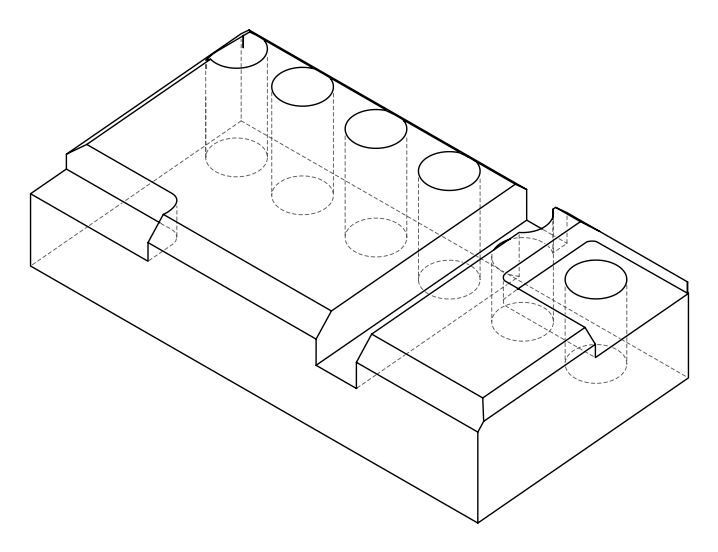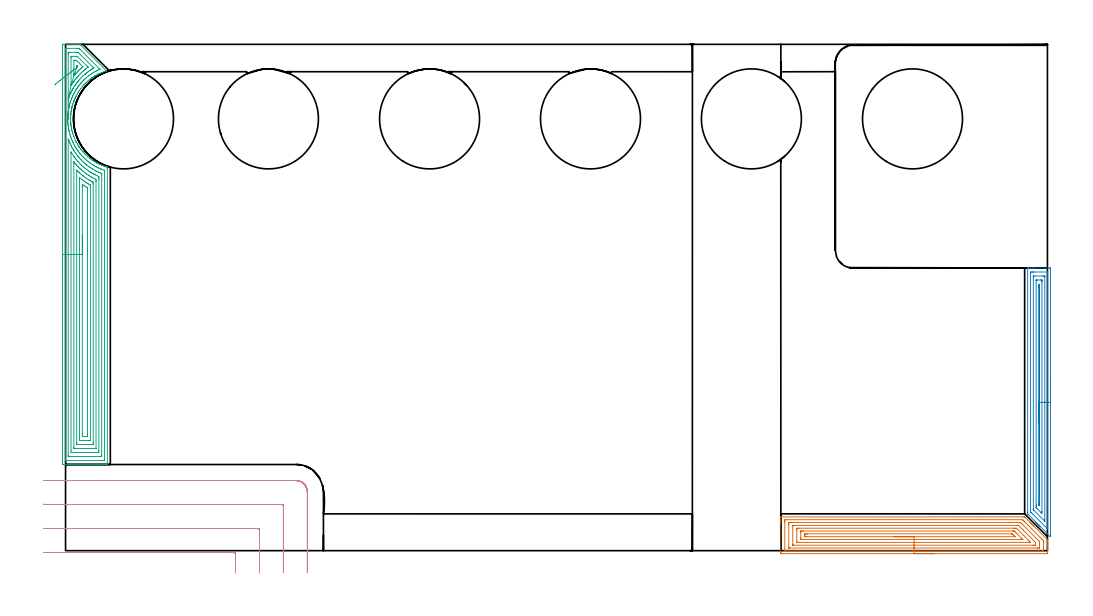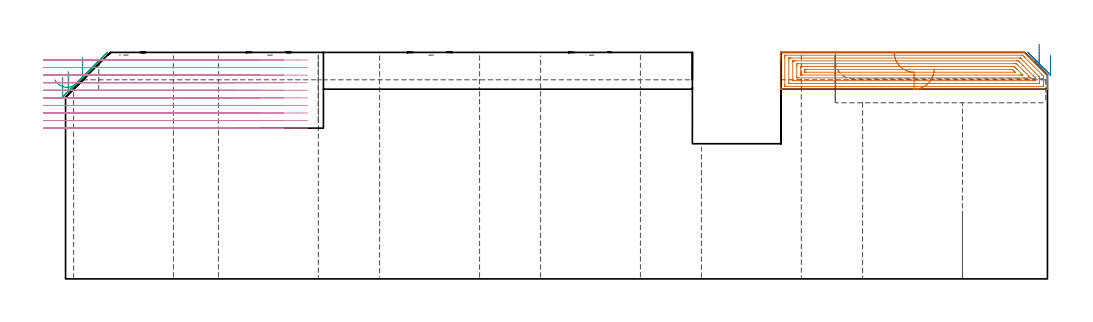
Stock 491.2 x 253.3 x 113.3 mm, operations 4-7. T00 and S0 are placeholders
(PLAN: 15 operations, 3 tool changes, 94.5 min)
(1 AREA_MILL | FG_CHAMFER_SURFACE | UGT0205_001 | 12.26 min | 29806 mm3)
(2 AREA_MILL_1 | FG_CHAMFER_SURFACE_1 | UGT0205_001 | 10.62 min | 33862 mm3)
(3 AREA_MILL_2 | FG_CHAMFER_SURFACE_2 | UGT0205_001 | 2.42 min | 12071 mm3)
(4 AREA_MILL_3 | FG_CHAMFER_SURFACE_3 | UGT0205_001 | 7.56 min | 24013 mm3)
(5 AREA_MILL_4 | FG_CHAMFER_SURFACE_4 | UGT0205_001 | 5.31 min | 8658 mm3)
(6 AREA_MILL_5 | FG_CHAMFER_SURFACE_5 | UGT0205_001 | 12.17 min | 52395 mm3)
(7 MILL_CORNER_NOTCH_RECTANGULAR | CORNER_NOTCH_RECTANGULAR | NXT0201_012 | Follow Part, ap 4, ae 75% | 12.48 min | 205855 mm3)
(8 MILL_SLOT | SLOT_PARTIAL_RECTANGULAR | NXT0201_012 | Follow Part, ap 4, ae 75% | 21.01 min | 288629 mm3)
(9 MILL_RECTANGULAR_SLOT | SLOT_RECTANGULAR | UGT0201_019 | Follow Part, ap 10, ae 75% | 7.9 min | 519070 mm3)
(10 INDEXABLE_INSERT_DRILL_THROUGH_HOLE_FROM_SOLID | STEP1HOLE | NXT0302_038 | 0.47 min | 222355 mm3)
(11 INDEXABLE_INSERT_DRILL_THROUGH_HOLE_FROM_SOLID_1 | STEP1HOLE_1 | NXT0302_038 | 0.47 min | 222395 mm3)
(12 INDEXABLE_INSERT_DRILL_THROUGH_HOLE_FROM_SOLID_2 | STEP1HOLE_2 | NXT0302_038 | 0.47 min | 134652 mm3)
(13 INDEXABLE_INSERT_DRILL_THROUGH_HOLE_FROM_SOLID_3 | STEP1HOLE_3 | NXT0302_038 | 0.38 min | 172895 mm3)
(14 INDEXABLE_INSERT_DRILL_THROUGH_HOLE_FROM_SOLID_4 | STEP1HOLE_4 | NXT0302_038 | 0.47 min | 218298 mm3)
(15 INDEXABLE_INSERT_DRILL_THROUGH_HOLE_FROM_SOLID_5 | STEP1HOLE_5 | NXT0302_038 | 0.47 min | 222374 mm3)
(TOOL UGT0205_001 | Chamfer Mill 20 x 3 x 45 deg. | D20 FL50 Z2)
(TOOL NXT0201_012 | ENDMILL 16mm [2P460-1600-NA 1630] | D16 FL38 Z6)
(TOOL UGT0201_019 | End mill 40 mm | D40 FL63 Z6)
(TOOL NXT0302_038 | Index. Insert Drill 50mm [880-D5000L50-04] | D50 PA176 FL200 Z2)
(OP 4 AREA_MILL_3)
G17 G21 G94 G90
T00 M6
G54
G17 G0 G90 X434.5 Y-1.5 S1061 M3
G43 Z123.3 H0
Z104.9
G94 G1 X434.462 Z104.028 F250.
X434.348 Z103.164
X434.159 Z102.312
X433.897 Z101.48
X433.563 Z100.674
X433.16 Z99.9
X432.692 Z99.164
X432.16 Z98.472
X431.571 Z97.829
X430.928 Z97.24
X430.236 Z96.709
X429.5 Z96.24
X428.726 Z95.837
X427.92 Z95.503
X427.088 Z95.241
X426.237 Z95.052
X425.372 Z94.938
X424.5 Z94.9
X358.414
X357.998 Y-1.496 Z94.902
X357.81 Y-1.492 Z94.905
X357.805 Y-1.087 Z95.31
X357.8 Y-0.483 Z95.914
Y13.247 Z109.642
Y13.851 Z110.245
Y14.4 Z110.797
Y14.73 Z111.126
Y15.279 Z111.675
Y15.608 Z112.003
Y16.591 Z112.99
X357.81 Y16.894 Z113.293
X357.967 Y16.9 Z113.3
X478.976
X479.801 Y16.894 Z113.292
X479.869 Y16.829 Z113.228
X480.214 Y16.487 Z112.884
X482.412 Y14.29 Z110.686
X482.549 Y14.153 Z110.55
X482.71 Y13.991 Z110.389
X482.851 Y13.851 Z110.246
X482.995 Y13.706 Z110.104
X483.143 Y13.559 Z109.956
X483.291 Y13.412 Z109.807
X483.442 Y13.259 Z109.657
X483.575 Y13.126 Z109.524
X483.73 Y12.972 Z109.367
X483.888 Y12.813 Z109.211
X484.007 Y12.694 Z109.092
X484.17 Y12.533 Z108.928
X484.335 Y12.366 Z108.764
X484.534 Y12.166 Z108.566
X490.759 Y5.943 Z102.34
X491.2 Y5.5 Z101.9
Y4.185 Z100.58
Y2.977 Z99.374
Y2.428 Z98.822
Y-0.812 Z95.584
X491.197 Y-1.087 Z95.31
X491.19 Y-1.492 Z94.905
X491.002 Y-1.496 Z94.902
X490.586 Y-1.5 Z94.9
X424.5
Y-0.086 Z96.314
X360.2 Y-0.085 Z96.315
X360.075
X359.842 Y-0.08 Z96.32
X359.818 Y-0.079 Z96.321
X359.81 Y-0.068 Z96.332
X359.804 Y-0.037 Z96.363
X359.802 Y-0.007 Z96.393
X359.8 Y0.185 Z96.585
Y0.67 Z97.07
Y14.244 Z110.644
X359.803 Y14.73 Z111.13
X359.808 Y15.115 Z111.515
X359.826 Y15.479 Z111.879
X360.2 Y15.484 Z111.884
X360.325 Y15.485 Z111.885
X478.592
X478.688 Y15.484 Z111.884
X478.735 Y15.481 Z111.881
X478.755 Y15.479 Z111.879
X478.783 Y15.455 Z111.855
X478.976 Y15.271 Z111.671
X479.521 Y14.73 Z111.13
X479.869 Y14.381 Z110.781
X488.307 Y5.943 Z102.343
X488.8 Y5.448 Z101.848
X489.177 Y5.064 Z101.464
X489.193 Y4.677 Z101.077
X489.198 Y4.185 Z100.585
X489.2 Y3.792 Z100.192
Y3.306 Z99.706
Y2.034 Z98.434
Y1.156 Z97.556
X489.197 Y0.67 Z97.07
X489.192 Y0.285 Z96.685
X489.175 Y-0.079 Z96.321
X488.8 Y-0.084 Z96.316
X488.675 Y-0.085 Z96.315
X424.5 Y-0.086 Z96.314
Y1.328 Z97.728
X361.986 Y1.329 Z97.729
X361.911 Y1.33 Z97.73
X361.852 Y1.333 Z97.733
X361.82 Y1.335 Z97.735
X361.81 Y1.367 Z97.767
X361.805 Y1.549 Z97.949
X361.801 Y1.731 Z98.131
X361.8 Y13.155 Z109.555
X361.802 Y13.851 Z110.251
X361.804 Y14.03 Z110.43
X361.809 Y14.057 Z110.457
X361.822 Y14.065 Z110.465
X361.874 Y14.067 Z110.467
X361.986 Y14.069 Z110.469
X362.655 Y14.071 Z110.471
X362.879
X477.19
X477.415 Y14.07 Z110.47
X477.564 Y14.068 Z110.468
X477.682 Y14.064 Z110.464
X477.733 Y14.056 Z110.456
X477.756 Y14.035 Z110.435
X477.948 Y13.851 Z110.251
X478.083 Y13.717 Z110.117
X478.829 Y12.972 Z109.372
X486.736 Y5.064 Z101.464
X487.014 Y4.784 Z101.184
X487.158 Y4.631 Z101.031
X487.19 Y4.586 Z100.986
X487.194 Y4.49 Z100.89
X487.198 Y4.368 Z100.768
X487.2 Y4.185 Z100.585
Y4.002 Z100.402
Y2.245 Z98.645
X487.198 Y1.549 Z97.949
X487.196 Y1.37 Z97.77
X487.191 Y1.343 Z97.743
X487.178 Y1.335 Z97.735
X487.126 Y1.333 Z97.733
X487.014 Y1.331 Z97.731
X486.345 Y1.329 Z97.729
X486.121 Y1.328 Z97.728
X424.5
Y2.743 Z99.143
X364.345
X363.935 Y2.745 Z99.145
X363.852 Y2.747 Z99.147
X363.82 Y2.749 Z99.149
X363.81 Y2.782 Z99.182
X363.807 Y2.881 Z99.281
X363.8 Y3.279 Z99.679
Y12.093 Z108.493
X363.804 Y12.519 Z108.919
X363.808 Y12.625 Z109.025
X363.81 Y12.646 Z109.046
X363.834 Y12.65 Z109.05
X363.902 Y12.653 Z109.053
X364.093 Y12.656 Z109.056
X364.665 Y12.657 Z109.057
X364.985
X475.725 Y12.656 Z109.056
X476.297 Y12.653 Z109.053
X476.624 Y12.65 Z109.05
X477.19 Y12.156 Z108.556
X477.255 Y12.093 Z108.493
X478.976 Y10.375 Z106.775
X484.335 Y5.017 Z101.417
X485.156 Y4.185 Z100.585
X485.19 Y4.13 Z100.53
X485.194 Y4.079 Z100.479
X485.197 Y3.972 Z100.372
X485.2 Y3.306 Z99.706
X485.196 Y2.881 Z99.281
X485.192 Y2.775 Z99.175
X485.191 Y2.754 Z99.154
X485.166 Y2.75 Z99.15
X485.099 Y2.747 Z99.147
X484.907 Y2.744 Z99.144
X484.335 Y2.743 Z99.143
X484.015
X424.5
Y4.157 Z100.557
X366.479 Y4.158 Z100.558
X366.451
X365.81 Y4.185 Z100.585
X365.802 Y4.825 Z101.225
X365.8 Y10.098 Z106.498
X365.801 Y10.336 Z106.736
X365.804 Y10.973 Z107.373
X365.81 Y11.215 Z107.615
X366.424 Y11.242 Z107.642
X366.451
X474.482 Y11.243 Z107.643
X475.377 Y11.241 Z107.641
X475.404 Y11.24 Z107.64
X475.675 Y11.215 Z107.615
X476.297 Y10.603 Z107.003
X479.423 Y7.479 Z103.879
X481.656 Y5.247 Z101.647
X481.838 Y5.064 Z101.464
X482.549 Y4.349 Z100.749
X482.705 Y4.185 Z100.585
X482.572 Y4.162 Z100.562
X482.549 Y4.16 Z100.56
X481.684 Y4.157 Z100.557
X424.5
Y5.571 Z101.971
X368.615 Y5.572 Z101.972
X368.238 Y5.573 Z101.973
X367.861 Y5.577 Z101.977
X367.818 Y5.578 Z101.978
X367.81 Y5.609 Z102.009
X367.805 Y5.684 Z102.084
X367.802 Y5.799 Z102.199
X367.8 Y5.943 Z102.343
Y6.373 Z102.773
Y9.009 Z105.409
X367.802 Y9.457 Z105.857
X367.805 Y9.673 Z106.073
X367.81 Y9.78 Z106.18
X367.815 Y9.822 Z106.222
X367.865 Y9.824 Z106.224
X368.238 Y9.827 Z106.227
X368.753 Y9.829 Z106.229
X369.131
X473.618 Y9.828 Z106.228
X474.137 Y9.826 Z106.226
X474.511 Y9.822 Z106.222
X474.628 Y9.812 Z106.212
X474.75 Y9.695 Z106.095
X474.993 Y9.457 Z105.857
X475.404 Y9.048 Z105.448
X475.874 Y8.579 Z104.979
X478.51 Y5.943 Z102.343
X478.649 Y5.803 Z102.203
X478.757 Y5.692 Z102.092
X478.827 Y5.618 Z102.018
X478.859 Y5.582 Z101.982
X478.837 Y5.578 Z101.978
X478.458 Y5.574 Z101.974
X478.083 Y5.572 Z101.972
X477.568 Y5.571 Z101.971
X424.5
Y6.985 Z103.385
X370.75 Y6.986 Z103.386
X370.024 Y6.989 Z103.389
X369.85 Y6.992 Z103.392
X369.809 Y6.998 Z103.398
X369.806 Y7.006 Z103.406
X369.802 Y7.04 Z103.44
X369.8 Y7.7 Z104.1
Y7.92 Z104.32
X369.802 Y8.14 Z104.54
X369.806 Y8.287 Z104.687
X369.81 Y8.399 Z104.799
X369.844 Y8.408 Z104.808
X370.024 Y8.411 Z104.811
X370.192 Y8.413 Z104.813
X370.917 Y8.415 Z104.815
X371.083
X473.255 Y8.414 Z104.814
X473.436 Y8.413 Z104.813
X473.527 Y8.41 Z104.81
X473.568 Y8.408 Z104.808
X473.618 Y8.375 Z104.775
X474.301 Y7.7 Z104.1
X474.511 Y7.491 Z103.891
X474.979 Y7.013 Z103.413
X474.999 Y6.992 Z103.392
X474.984 Y6.991 Z103.391
X474.918 Y6.988 Z103.388
X474.782 Y6.986 Z103.386
X424.5 Y6.985 Z103.385
X423.628 Z103.423
X422.764 Z103.537
X421.912 Z103.726
X421.08 Z103.988
X420.274 Z104.322
X419.5 Z104.725
X418.764 Z105.194
X418.072 Z105.725
X417.429 Z106.314
X416.84 Z106.957
X416.309 Z107.65
X415.84 Z108.385
X415.437 Z109.159
X415.103 Z109.965
X414.841 Z110.797
X414.652 Z111.649
X414.538 Z112.514
X414.5 Z113.385
G0 Z123.3
M5
M2
(OP 5 AREA_MILL_4)
G17 G21 G94 G90
T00 M6
G54
G17 G0 G90 X492.7 Y84.2 S1061 M3
G43 Z123.3 H0
Z111.9
G94 G1 Y84.162 Z111.028 F250.
Y84.048 Z110.164
Y83.859 Z109.312
Y83.597 Z108.48
Y83.263 Z107.674
Y82.86 Z106.9
Y82.392 Z106.164
Y81.86 Z105.472
Y81.271 Z104.829
Y80.628 Z104.24
Y79.936 Z103.709
Y79.2 Z103.24
Y78.426 Z102.837
Y77.62 Z102.503
Y76.788 Z102.241
Y75.936 Z102.052
Y75.072 Z101.938
Y74.2 Z101.9
Y7.176
X492.693 Y7.019 Z101.906
X492.525 Y7.176 Z102.075
X492.495 Y7.204 Z102.104
X487.608 Y12.091 Z106.99
X487.44 Y12.258 Z107.155
X487.276 Y12.423 Z107.321
X487.161 Y12.538 Z107.436
X487. Y12.698 Z107.595
X486.844 Y12.855 Z107.754
X486.715 Y12.984 Z107.883
X486.56 Y13.137 Z108.035
X486.411 Y13.288 Z108.187
X486.268 Y13.431 Z108.33
X486.121 Y13.577 Z108.475
X485.978 Y13.721 Z108.62
X485.821 Y13.878 Z108.777
X485.681 Y14.017 Z108.915
X485.545 Y14.154 Z109.053
X485.374 Y14.325 Z109.224
X481.723 Y17.976 Z112.875
X481.355 Y18.346 Z113.244
X481.307 Y18.399 Z113.293
X481.3 Y19.24 Z113.3
Y141.224
X481.302 Y141.39 Z113.289
X481.633 Y141.4 Z112.967
X481.912 Z112.688
X482.603 Z111.992
X483.828 Z110.769
X484.362 Z110.233
X484.974 Z109.621
X492.277 Z102.321
X492.546 Y141.398 Z102.052
X492.692 Y141.39 Z101.906
X492.699 Y141.242 Z101.899
X492.7 Y140.778 Z101.9
Y136.616
Y74.2
X491.286 Z103.314
X491.285 Y11.311 Z103.315
X491.284 Y11.197 Z103.316
X491.279 Y10.93 Z103.321
X491.278 Y10.883 Z103.322
X491.239 Y10.917 Z103.361
X491.196 Y10.958 Z103.404
X490.953 Y11.197 Z103.647
X483.482 Y18.668 Z111.118
X482.914 Y19.24 Z111.686
X482.722 Y19.44 Z111.878
X482.714 Y20.134 Z111.886
X482.715 Y138.876 Z111.885
X482.716 Y138.99 Z111.884
X482.721 Y139.371 Z111.879
X483.088 Y139.391 Z111.512
X483.482 Y139.397 Z111.118
X483.959 Y139.4 Z110.641
X484.362 Z110.238
X490.994 Z103.606
X491.2 Y139.398 Z103.4
X491.233 Y139.396 Z103.367
X491.266 Y139.39 Z103.334
X491.279 Y139.382 Z103.321
X491.28 Y139.356 Z103.32
X491.285 Y139.104 Z103.315
X491.286 Y74.2 Z103.314
X489.872 Z104.728
X489.871 Y15.428 Z104.729
X489.87 Y14.772 Z104.73
X489.869 Y14.744 Z104.731
X489.832 Y14.772 Z104.768
X489.638 Y14.962 Z104.962
X484.362 Y20.238 Z110.238
X484.168 Y20.435 Z110.432
X484.145 Y20.461 Z110.455
X484.137 Y20.474 Z110.463
X484.134 Y20.507 Z110.466
X484.13 Y20.632 Z110.47
X484.129 Y20.79 Z110.471
X484.128 Y21.027 Z110.472
X484.129 Y136.546 Z110.471
X484.131 Y137.203 Z110.469
X484.133 Y137.321 Z110.467
X484.135 Y137.377 Z110.465
X484.144 Y137.391 Z110.456
X484.172 Y137.396 Z110.428
X484.362 Y137.398 Z110.238
X485.047 Y137.4 Z109.553
X488.759 Z105.841
X489.445 Y137.399 Z105.155
X489.638 Y137.395 Z104.962
X489.831 Y137.39 Z104.769
X489.865 Y137.379 Z104.735
X489.867 Y137.344 Z104.733
X489.87 Y137.282 Z104.73
X489.871 Y137.203 Z104.729
Y136.966
X489.872 Y74.2 Z104.728
X488.457 Z106.143
X488.456 Y19.547 Z106.144
X488.455 Y19.24 Z106.145
X488.45 Y18.66 Z106.15
X487.879 Y19.176 Z106.721
X487.811 Y19.24 Z106.789
X486.021 Y21.027 Z108.579
X485.557 Y21.503 Z109.043
X485.55 Y21.543 Z109.05
X485.547 Y21.611 Z109.053
X485.544 Y21.921 Z109.056
X485.543 Y22.508 Z109.057
Y22.815
Y135.109
X485.544 Y135.305 Z109.056
X485.547 Y135.375 Z109.053
X485.55 Y135.388 Z109.05
X485.555 Y135.392 Z109.045
X485.581 Y135.396 Z109.019
X485.689 Y135.398 Z108.911
X486.121 Y135.4 Z108.479
X487.895 Z106.705
X488.312 Y135.393 Z106.288
X488.415 Y135.39 Z106.185
X488.451 Y135.381 Z106.149
X488.453 Y135.347 Z106.147
X488.455 Y135.26 Z106.145
X488.457 Y134.829 Z106.143
Y134.522
Y74.2
X487.043 Z107.557
Y23.664
X487.039 Y22.815 Z107.561
X487.037 Y22.777 Z107.563
X487. Y22.544 Z107.6
X486.964 Y22.815 Z107.636
X486.96 Y22.855 Z107.64
X486.957 Y23.708 Z107.643
Y23.752
Y131.885
X486.959 Y132.735 Z107.641
X486.96 Y132.775 Z107.64
X487. Y133.298 Z107.6
X487.039 Y132.735 Z107.561
X487.041 Y132.693 Z107.559
X487.043 Y131.841 Z107.557
Y74.2
Y73.328 Z107.595
Y72.464 Z107.709
Y71.612 Z107.898
Y70.78 Z108.16
Y69.974 Z108.494
Y69.2 Z108.897
Y68.464 Z109.365
Y67.772 Z109.896
Y67.129 Z110.486
Y66.54 Z111.129
Y66.008 Z111.821
Y65.54 Z112.557
Y65.137 Z113.331
Y64.803 Z114.137
Y64.541 Z114.969
Y64.352 Z115.82
Y64.238 Z116.685
Y64.2 Z117.557
G0 Z123.3
M5
M2
(OP 6 AREA_MILL_5)
G17 G21 G94 G90
T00 M6
G54
G17 G0 G90 X-1.5 Y138.2 S1061 M3
G43 Z123.3 H0
Z100.9
G94 G1 Y138.238 Z100.028 F250.
Y138.352 Z99.164
Y138.541 Z98.312
Y138.803 Z97.48
Y139.137 Z96.674
Y139.54 Z95.9
Y140.008 Z95.164
Y140.54 Z94.472
Y141.129 Z93.829
Y141.772 Z93.24
Y142.464 Z92.708
Y143.2 Z92.24
Y143.974 Z91.837
Y144.78 Z91.503
Y145.612 Z91.241
Y146.464 Z91.052
Y147.328 Z90.938
Y148.2 Z90.9
Y252.14
X-1.498 Y252.686 Z90.902
X-1.494 Y253.227 Z90.904
X-1.492 Y253.292 Z90.906
X-0.956 Y253.3 Z91.441
X3.484 Z95.879
X4.927 Z97.324
X6.148 Z98.542
X6.981 Z99.38
X7.009 Z99.407
X7.193 Y253.299 Z99.589
X7.22 Y253.282 Z99.617
X20.356 Y240.144 Z112.756
X20.43 Y240.066 Z112.824
X20.48 Y240.014 Z112.868
X20.359 Y239.964 Z112.759
X20.356 Y239.963 Z112.756
X19.158 Y239.557 Z111.557
X18.274 Y239.232 Z110.673
X17.368 Y238.844 Z109.767
X16.804 Y238.585 Z109.202
X16.739 Y238.555 Z109.138
X16.505 Y238.448 Z108.905
X16.245 Y238.321 Z108.645
X15.621 Y237.988 Z108.02
X15.028 Y237.655 Z107.423
X14.825 Y237.543 Z107.225
X14.756 Y237.504 Z107.156
X14.737 Y237.494 Z107.136
X14.628 Y237.428 Z107.025
X13.853 Y236.937 Z106.252
X13.703 Y236.838 Z106.103
X13.362 Y236.611 Z105.761
X13.252 Y236.538 Z105.648
X13.249 Y236.536 Z105.645
X13.137 Y236.457 Z105.536
X12.969 Y236.337 Z105.368
X12.937 Y236.314 Z105.336
X12.808 Y236.216 Z105.204
X12.646 Y236.097 Z105.046
X12.538 Y236.016 Z104.938
X12.364 Y235.885 Z104.76
X12.145 Y235.723 Z104.545
X12.04 Y235.644 Z104.439
X11.92 Y235.544 Z104.317
X11.771 Y235.421 Z104.169
X11.2 Y234.95 Z103.6
X10.97 Y234.751 Z103.369
X10.316 Y234.153 Z102.715
X10.011 Y233.859 Z102.41
X9.7 Y233.544 Z102.099
X9.432 Y233.272 Z101.831
X9.212 Y233.039 Z101.612
X9.145 Y232.967 Z101.543
X8.548 Y232.298 Z100.947
X8.418 Y232.146 Z100.817
X8.357 Y232.074 Z100.756
X7.642 Y231.182 Z100.04
X6.992 Y230.29 Z99.391
X6.938 Y230.213 Z99.338
X6.779 Y229.983 Z99.179
X6.466 Y229.5 Z98.866
X6.399 Y229.398 Z98.799
X5.896 Y228.574 Z98.293
X5.856 Y228.505 Z98.254
X5.369 Y227.613 Z97.768
X5.26 Y227.399 Z97.657
X5.177 Y227.234 Z97.571
X5.011 Y226.916 Z97.41
X4.971 Y226.831 Z97.371
X4.919 Y226.721 Z97.318
X4.752 Y226.341 Z97.148
X4.668 Y226.155 Z97.067
X4.618 Y226.044 Z97.018
X4.554 Y225.895 Z96.95
X4.524 Y225.829 Z96.921
X4.398 Y225.528 Z96.798
X4.354 Y225.422 Z96.754
X4.181 Y225.002 Z96.579
X4.154 Y224.936 Z96.552
X4.127 Y224.868 Z96.526
X4.118 Y224.842 Z96.517
X3.864 Y224.109 Z96.258
X3.841 Y224.044 Z96.235
X3.665 Y223.498 Z96.064
X3.575 Y223.216 Z95.973
X3.555 Y223.152 Z95.953
X3.447 Y222.769 Z95.842
X3.3 Y222.259 Z95.698
X3.247 Y222.055 Z95.646
X3.243 Y222.038 Z95.642
X3.207 Y221.876 Z95.604
X3.188 Y221.792 Z95.585
X3.137 Y221.569 Z95.536
X3.091 Y221.367 Z95.49
X3.064 Y221.228 Z95.462
X2.929 Y220.537 Z95.322
X2.915 Y220.475 Z95.311
X2.892 Y220.338 Z95.29
X2.876 Y220.241 Z95.274
X2.78 Y219.644 Z95.173
X2.77 Y219.583 Z95.163
X2.689 Y218.953 Z95.085
X2.664 Y218.751 Z95.059
X2.656 Y218.69 Z95.052
X2.607 Y218.152 Z95.003
X2.596 Y218.02 Z94.991
X2.583 Y217.857 Z94.974
X2.577 Y217.798 Z94.969
X2.529 Y216.964 Z94.92
X2.525 Y216.906 Z94.917
X2.511 Y216.46 Z94.903
X2.508 Y216.219 Z94.9
X2.505 Y216.013 Z94.898
X2.507 Y215.883 Z94.899
X2.51 Y215.567 Z94.902
X2.524 Y215.178 Z94.912
X2.525 Y215.121 Z94.914
X2.576 Y214.229 Z94.967
X2.596 Y213.984 Z94.991
X2.599 Y213.943 Z94.995
X2.609 Y213.839 Z95.002
X2.637 Y213.504 Z95.035
X2.648 Y213.392 Z95.045
X2.652 Y213.337 Z95.05
X2.757 Y212.499 Z95.155
X2.764 Y212.444 Z95.162
X2.909 Y211.552 Z95.307
X3.084 Y210.66 Z95.48
X3.133 Y210.433 Z95.532
X3.16 Y210.31 Z95.558
X3.295 Y209.767 Z95.689
X3.359 Y209.539 Z95.755
X3.407 Y209.374 Z95.801
X3.448 Y209.222 Z95.847
X3.549 Y208.875 Z95.943
X3.827 Y207.983 Z96.225
X3.974 Y207.557 Z96.372
X4.004 Y207.472 Z96.403
X4.076 Y207.275 Z96.474
X4.126 Y207.141 Z96.521
X4.144 Y207.09 Z96.54
X4.512 Y206.198 Z96.91
X4.908 Y205.306 Z97.304
X5.012 Y205.084 Z97.409
X5.26 Y204.602 Z97.656
X5.356 Y204.414 Z97.753
X5.841 Y203.521 Z98.24
X5.896 Y203.426 Z98.294
X6.384 Y202.629 Z98.78
X6.444 Y202.535 Z98.841
X6.55 Y202.373 Z98.947
X6.644 Y202.229 Z99.039
X6.74 Y202.079 Z99.138
X6.78 Y202.017 Z99.178
X6.975 Y201.737 Z99.371
X7.621 Y200.845 Z100.02
X7.664 Y200.789 Z100.063
X8.335 Y199.952 Z100.733
X8.548 Y199.702 Z100.946
X8.684 Y199.55 Z101.081
X8.812 Y199.408 Z101.207
X9.081 Y199.104 Z101.48
X9.12 Y199.06 Z101.519
X9.432 Y198.728 Z101.831
X9.648 Y198.508 Z102.047
X9.983 Y198.168 Z102.382
X10.316 Y197.847 Z102.715
X10.94 Y197.275 Z103.337
X11.032 Y197.197 Z103.429
X11.201 Y197.05 Z103.599
X12.005 Y196.383 Z104.405
X12.084 Y196.322 Z104.484
X12.186 Y196.246 Z104.586
X12.364 Y196.113 Z104.764
X12.969 Y195.662 Z105.368
X13.208 Y195.491 Z105.607
X13.529 Y195.272 Z105.928
X13.853 Y195.059 Z106.252
X14.049 Y194.936 Z106.447
X14.583 Y194.599 Z106.982
X14.737 Y194.507 Z107.137
X15.472 Y194.095 Z107.869
X15.564 Y194.043 Z107.963
X15.621 Y194.011 Z108.02
X15.782 Y193.925 Z108.181
X15.916 Y193.854 Z108.312
X16.12 Y193.745 Z108.517
X16.193 Y193.706 Z108.59
X16.36 Y193.625 Z108.757
X16.506 Y193.553 Z108.904
X16.763 Y193.434 Z109.163
X16.96 Y193.343 Z109.359
X17.179 Y193.243 Z109.577
X17.248 Y193.211 Z109.644
X17.379 Y193.15 Z109.779
X17.389 Y193.145 Z109.789
X17.514 Y193.092 Z109.913
X17.692 Y193.015 Z110.089
X18.068 Y192.852 Z110.468
X18.157 Y192.814 Z110.557
X18.274 Y192.769 Z110.673
X18.383 Y192.728 Z110.783
X19.158 Y192.443 Z111.557
X19.27 Y192.406 Z111.669
X20.042 Y192.147 Z112.441
X20.106 Y192.127 Z112.505
X20.356 Y192.051 Z112.752
X20.654 Y191.959 Z113.053
X20.777 Y191.922 Z113.175
X20.894 Y191.879 Z113.292
X20.9 Y191.066 Z113.3
Y43.267
X20.897 Y43.11 Z113.288
X20.864 Y43.108 Z113.256
X20.493 Y43.1 Z112.892
X20.133 Z112.533
X19.468 Z111.863
X18.248 Z110.645
X17.692 Z110.087
X6.009 Z98.406
X-0.346 Z92.051
X-0.956 Y43.101 Z91.441
X-1.176 Y43.103 Z91.221
X-1.492 Y43.108 Z90.906
X-1.494 Y43.173 Z90.904
X-1.498 Y43.714 Z90.902
X-1.5 Y44.26 Z90.9
Y148.2
X-0.086 Z92.314
X-0.085 Y250.917 Z92.315
X-0.068 Y251.29 Z92.332
X0.424 Y251.298 Z92.824
X1.708 Y251.3 Z94.108
X5.75 Z98.15
X6.148 Y251.299 Z98.548
X6.642 Y251.296 Z99.042
X6.735 Y251.29 Z99.135
X6.919 Y251.121 Z99.319
X7.036 Y251.012 Z99.436
X7.15 Y250.9 Z99.55
X16.804 Y241.246 Z109.204
X16.972 Y241.077 Z109.372
X17.141 Y240.898 Z109.541
X17.176 Y240.86 Z109.576
X17.165 Y240.854 Z109.565
X17.128 Y240.834 Z109.528
X16.462 Y240.528 Z108.862
X15.916 Y240.274 Z108.316
X15.855 Y240.245 Z108.255
X15.732 Y240.184 Z108.132
X15.273 Y239.937 Z107.673
X15.028 Y239.804 Z107.428
X14.699 Y239.621 Z107.099
X14.11 Y239.291 Z106.51
X13.584 Y238.957 Z105.984
X13.252 Y238.744 Z105.652
X13.043 Y238.608 Z105.443
X12.726 Y238.398 Z105.126
X12.512 Y238.248 Z104.912
X12.364 Y238.142 Z104.764
X11.998 Y237.872 Z104.398
X11.487 Y237.493 Z103.887
X10.588 Y236.759 Z102.988
X10.508 Y236.692 Z102.908
X10.413 Y236.611 Z102.813
X10.036 Y236.274 Z102.436
X9.7 Y235.97 Z102.1
X9.57 Y235.849 Z101.97
X9.431 Y235.718 Z101.831
X9.119 Y235.41 Z101.519
X8.812 Y235.103 Z101.212
X8.675 Y234.963 Z101.075
X8.542 Y234.825 Z100.942
X8.245 Y234.502 Z100.645
X7.924 Y234.15 Z100.324
X7.822 Y234.035 Z100.222
X7.732 Y233.932 Z100.132
X7.414 Y233.552 Z99.814
X6.992 Y233.039 Z99.392
X6.624 Y232.56 Z99.024
X6.314 Y232.146 Z98.714
X6.244 Y232.05 Z98.644
X6.148 Y231.916 Z98.548
X5.876 Y231.526 Z98.276
X5.689 Y231.253 Z98.089
X5.519 Y230.992 Z97.919
X5.26 Y230.589 Z97.66
X5.172 Y230.448 Z97.572
X5.119 Y230.36 Z97.519
X4.839 Y229.89 Z97.239
X4.6 Y229.467 Z97.
X4.372 Y229.056 Z96.772
X4.205 Y228.742 Z96.605
X4.117 Y228.574 Z96.517
X3.905 Y228.15 Z96.305
X3.678 Y227.681 Z96.078
X3.641 Y227.602 Z96.041
X3.616 Y227.548 Z96.016
X3.484 Y227.249 Z95.884
X3.344 Y226.929 Z95.744
X3.284 Y226.788 Z95.684
X3.083 Y226.298 Z95.483
X2.92 Y225.895 Z95.32
X2.596 Y225.003 Z94.996
X2.38 Y224.326 Z94.78
X2.313 Y224.109 Z94.713
X2.175 Y223.639 Z94.575
X2.055 Y223.216 Z94.455
X1.858 Y222.474 Z94.258
X1.81 Y222.271 Z94.21
X1.801 Y222.229 Z94.201
X1.708 Y221.797 Z94.108
X1.647 Y221.491 Z94.047
X1.635 Y221.43 Z94.035
X1.509 Y220.736 Z93.909
X1.475 Y220.537 Z93.875
X1.386 Y219.967 Z93.786
X1.343 Y219.644 Z93.743
X1.286 Y219.175 Z93.686
X1.24 Y218.751 Z93.64
X1.204 Y218.364 Z93.604
X1.165 Y217.857 Z93.565
X1.143 Y217.532 Z93.543
X1.114 Y216.964 Z93.514
X1.105 Y216.678 Z93.505
X1.095 Y216.071 Z93.495
X1.096 Y215.794 Z93.496
X1.11 Y215.178 Z93.51
X1.12 Y214.876 Z93.52
X1.151 Y214.285 Z93.551
X1.161 Y214.114 Z93.561
X1.176 Y213.927 Z93.576
X1.225 Y213.392 Z93.625
X1.271 Y212.938 Z93.671
X1.326 Y212.499 Z93.726
X1.404 Y211.911 Z93.804
X1.453 Y211.606 Z93.853
X1.582 Y210.839 Z93.982
X1.606 Y210.713 Z94.006
X1.708 Y210.188 Z94.108
X1.786 Y209.82 Z94.186
X1.796 Y209.776 Z94.196
X1.81 Y209.717 Z94.21
X2.014 Y208.927 Z94.414
X2.131 Y208.501 Z94.531
X2.27 Y208.034 Z94.67
X2.52 Y207.217 Z94.92
X2.544 Y207.141 Z94.944
X2.557 Y207.102 Z94.957
X2.596 Y206.991 Z94.996
X2.866 Y206.248 Z95.266
X3.039 Y205.802 Z95.439
X3.227 Y205.355 Z95.627
X3.484 Y204.754 Z95.884
X3.613 Y204.462 Z96.013
X3.719 Y204.225 Z96.119
X4.049 Y203.569 Z96.449
X4.372 Y202.946 Z96.772
X4.517 Y202.676 Z96.917
X4.694 Y202.351 Z97.094
X5.035 Y201.783 Z97.435
X5.26 Y201.419 Z97.66
X5.601 Y200.89 Z98.001
X6.148 Y200.083 Z98.548
X6.183 Y200.032 Z98.583
X6.193 Y200.019 Z98.593
X6.376 Y199.767 Z98.776
X6.883 Y199.104 Z99.283
X7.036 Y198.911 Z99.436
X7.615 Y198.211 Z100.015
X7.924 Y197.859 Z100.324
X8.416 Y197.317 Z100.816
X8.812 Y196.906 Z101.212
X9.291 Y196.424 Z101.691
X9.7 Y196.039 Z102.1
X10.255 Y195.531 Z102.655
X10.588 Y195.248 Z102.988
X11.32 Y194.638 Z103.72
X11.476 Y194.518 Z103.876
X11.954 Y194.158 Z104.354
X12.364 Y193.857 Z104.764
X12.519 Y193.745 Z104.919
X13.252 Y193.259 Z105.652
X13.884 Y192.852 Z106.284
X14.14 Y192.7 Z106.54
X14.503 Y192.487 Z106.903
X15.028 Y192.197 Z107.428
X15.465 Y191.959 Z107.865
X15.916 Y191.735 Z108.316
X16.352 Y191.521 Z108.752
X16.804 Y191.317 Z109.204
X17.364 Y191.066 Z109.764
X17.692 Y190.928 Z110.092
X17.924 Y190.833 Z110.324
X18.58 Y190.596 Z110.98
X19.306 Y190.337 Z111.706
X19.468 Y190.273 Z111.868
X19.483 Y190.173 Z111.883
X19.484 Y190.157 Z111.884
X19.486 Y189.28 Z111.886
X19.485 Y45.483 Z111.885
X19.468 Y45.11 Z111.868
X18.975 Y45.102 Z111.375
X18.58 Y45.101 Z110.98
X18.09 Y45.1 Z110.49
X0.82 Y45.101 Z93.22
X0.326 Y45.103 Z92.726
X-0.068 Y45.11 Z92.332
X-0.085 Y45.5 Z92.315
Y45.517
X-0.086 Y148.2 Z92.314
X1.328 Z93.728
X1.329 Y205.539 Z93.729
X1.331 Y205.734 Z93.731
X1.335 Y205.976 Z93.735
X1.459 Y205.71 Z93.859
X1.528 Y205.536 Z93.928
X1.597 Y205.355 Z93.997
X1.708 Y205.068 Z94.108
X1.958 Y204.462 Z94.358
X2.14 Y204.027 Z94.54
X2.344 Y203.569 Z94.744
X2.596 Y203.013 Z94.996
X2.759 Y202.676 Z95.159
X2.922 Y202.348 Z95.322
X3.223 Y201.783 Z95.623
X3.484 Y201.304 Z95.884
X3.721 Y200.89 Z96.121
X4.064 Y200.306 Z96.464
X4.258 Y199.997 Z96.658
X4.372 Y199.821 Z96.772
X4.857 Y199.104 Z97.257
X5.26 Y198.525 Z97.66
X5.49 Y198.211 Z97.89
X6.148 Y197.348 Z98.548
X6.172 Y197.317 Z98.572
X6.283 Y197.181 Z98.683
X6.924 Y196.424 Z99.324
X7.036 Y196.298 Z99.436
X7.742 Y195.531 Z100.142
X7.924 Y195.344 Z100.324
X8.631 Y194.638 Z101.031
X8.812 Y194.469 Z101.212
X9.604 Y193.745 Z102.004
X9.7 Y193.663 Z102.1
X10.196 Y193.246 Z102.596
X10.588 Y192.925 Z102.988
X10.679 Y192.852 Z103.079
X11.476 Y192.26 Z103.876
X11.888 Y191.959 Z104.288
X12.364 Y191.642 Z104.764
X13.24 Y191.066 Z105.64
X13.273 Y191.045 Z105.673
X14.14 Y190.549 Z106.54
X14.805 Y190.173 Z107.205
X15.028 Y190.056 Z107.428
X15.27 Y189.93 Z107.67
X15.916 Y189.627 Z108.316
X16.662 Y189.28 Z109.062
X16.804 Y189.217 Z109.204
X16.915 Y189.169 Z109.315
X17.692 Y188.855 Z110.092
X18.027 Y188.718 Z110.427
X18.056 Y188.706 Z110.456
X18.065 Y188.681 Z110.465
X18.068 Y188.616 Z110.468
X18.07 Y188.514 Z110.47
X18.071 Y188.387 Z110.471
X18.072 Y188.006 Z110.472
X18.071 Y48.179 Z110.471
X18.069 Y47.8 Z110.469
X18.064 Y47.286 Z110.464
X18.055 Y47.11 Z110.455
X17.874 Y47.103 Z110.274
X17.692 Y47.101 Z110.092
X16.989 Y47.1 Z109.389
X1.892 Z94.292
X1.708 Y47.102 Z94.108
X1.523 Y47.105 Z93.923
X1.4 Y47.11 Z93.8
X1.335 Y47.121 Z93.735
X1.333 Y47.159 Z93.733
X1.331 Y47.286 Z93.731
X1.329 Y47.667 Z93.729
X1.328 Y148.2 Z93.728
X2.743 Z95.143
Y199.104
X2.745 Y199.277 Z95.145
X2.748 Y199.363 Z95.148
X2.749 Y199.387 Z95.149
X2.755 Y199.38 Z95.155
X2.932 Y199.104 Z95.332
X3.484 Y198.232 Z95.884
X3.498 Y198.211 Z95.898
X3.527 Y198.167 Z95.927
X4.115 Y197.317 Z96.515
X4.372 Y196.959 Z96.772
X4.774 Y196.424 Z97.174
X5.26 Y195.796 Z97.66
X5.377 Y195.649 Z97.777
X5.475 Y195.531 Z97.875
X6.148 Y194.742 Z98.548
X6.239 Y194.638 Z98.639
X7.036 Y193.778 Z99.436
X7.067 Y193.745 Z99.467
X7.924 Y192.898 Z100.324
X7.971 Y192.852 Z100.371
X8.812 Y192.091 Z101.212
X8.961 Y191.959 Z101.361
X9.7 Y191.348 Z102.1
X10.048 Y191.066 Z102.448
X10.588 Y190.662 Z102.988
X11.249 Y190.173 Z103.649
X11.476 Y190.018 Z103.876
X11.939 Y189.708 Z104.339
X12.364 Y189.434 Z104.764
X12.605 Y189.28 Z105.005
X13.011 Y189.038 Z105.411
X13.252 Y188.898 Z105.652
X14.13 Y188.397 Z106.53
X14.149 Y188.387 Z106.549
X15.028 Y187.943 Z107.428
X15.965 Y187.494 Z108.365
X16.65 Y187.114 Z109.05
X16.656 Y186.75 Z109.056
Y186.601
X16.657 Y185.856 Z109.057
Y49.965
X16.653 Y49.225 Z109.053
X16.65 Y49.122 Z109.05
X16.561 Y49.11 Z108.961
X15.888 Y49.1 Z108.288
X3.456 Z95.856
X3.044 Y49.105 Z95.444
X2.838 Y49.11 Z95.238
X2.75 Y49.117 Z95.15
X2.743 Y49.965 Z95.143
Y148.2
X4.157 Z96.557
Y193.961
X4.158 Y194.178 Z96.558
X4.16 Y194.322 Z96.56
X4.164 Y194.436 Z96.564
X4.167 Y194.479 Z96.567
X4.192 Y194.449 Z96.592
X4.784 Y193.745 Z97.184
X5.26 Y193.191 Z97.66
X5.566 Y192.852 Z97.966
X6.148 Y192.231 Z98.548
X6.41 Y191.959 Z98.81
X7.036 Y191.344 Z99.436
X7.326 Y191.066 Z99.726
X7.924 Y190.525 Z100.324
X8.323 Y190.173 Z100.723
X8.812 Y189.767 Z101.212
X9.411 Y189.28 Z101.811
X9.7 Y189.061 Z102.1
X10.606 Y188.387 Z103.006
X11.476 Y187.815 Z103.876
X11.968 Y187.494 Z104.368
X12.364 Y187.257 Z104.764
X12.936 Y186.919 Z105.336
X13.252 Y186.74 Z105.652
X13.502 Y186.601 Z105.902
X14.14 Y186.271 Z106.54
X15.028 Y185.816 Z107.428
X15.236 Y185.708 Z107.636
X15.239 Y185.496 Z107.639
X15.242 Y184.815 Z107.642
X15.243 Y184.599 Z107.643
X15.242 Y51.319 Z107.642
X15.24 Y51.175 Z107.64
X15.237 Y51.124 Z107.637
X15.234 Y51.109 Z107.634
X15.229 Y51.106 Z107.629
X15.19 Y51.103 Z107.59
X15.028 Y51.101 Z107.428
X14.788 Y51.1 Z107.188
X5.018 Y51.101 Z97.418
X4.372 Y51.109 Z96.772
X4.164 Y51.113 Z96.564
X4.159 Y51.535 Z96.559
X4.158 Y51.751 Z96.558
X4.157 Y148.2 Z96.557
X5.571 Z97.971
X5.572 Y190.173 Z97.972
X5.573 Y190.269 Z97.973
X5.576 Y190.316 Z97.976
X5.577 Y190.324 Z97.977
X5.587 Y190.317 Z97.987
X5.741 Y190.173 Z98.141
X6.148 Y189.781 Z98.548
X6.675 Y189.28 Z99.075
X7.036 Y188.955 Z99.436
X7.678 Y188.387 Z100.078
X7.924 Y188.183 Z100.324
X8.767 Y187.494 Z101.167
X8.812 Y187.46 Z101.212
X8.947 Y187.358 Z101.347
X9.7 Y186.803 Z102.1
X9.978 Y186.601 Z102.378
X10.588 Y186.194 Z102.988
X11.326 Y185.708 Z103.726
X11.476 Y185.614 Z103.876
X11.715 Y185.468 Z104.115
X12.364 Y185.094 Z104.764
X12.851 Y184.815 Z105.251
X13.252 Y184.6 Z105.652
X13.707 Y184.357 Z106.107
X13.783 Y184.315 Z106.183
X13.809 Y184.296 Z106.209
X13.822 Y184.284 Z106.222
X13.825 Y184.27 Z106.225
X13.827 Y184.236 Z106.227
X13.829 Y183.922 Z106.229
Y183.342
Y53.851
X13.827 Y53.537 Z106.227
X13.824 Y53.247 Z106.224
X13.822 Y53.112 Z106.222
X13.682 Y53.105 Z106.082
X13.252 Y53.102 Z105.652
X12.799 Y53.1 Z105.199
X6.148 Y53.101 Z98.548
X5.691 Y53.104 Z98.091
X5.59 Y53.11 Z97.99
X5.578 Y53.12 Z97.978
X5.575 Y53.151 Z97.975
X5.573 Y53.222 Z97.973
X5.572 Y53.537 Z97.972
X5.571 Y54.117 Z97.971
Y148.2
X6.985 Z99.385
Y185.759
X6.99 Y186.601 Z99.39
X6.991 Y186.61 Z99.391
X7.028 Y186.601 Z99.428
X7.924 Y185.876 Z100.324
X8.135 Y185.708 Z100.535
X8.812 Y185.204 Z101.212
X9.342 Y184.815 Z101.742
X9.7 Y184.574 Z102.1
X10.408 Y184.102 Z102.808
X10.588 Y183.986 Z102.988
X10.687 Y183.922 Z103.087
X11.476 Y183.453 Z103.876
X12.194 Y183.029 Z104.594
X12.364 Y182.924 Z104.764
X12.411 Y182.136 Z104.811
X12.413 Y182.087 Z104.813
X12.415 Y181.243 Z104.815
X12.414 Y55.273 Z104.814
X12.412 Y55.222 Z104.812
X12.408 Y55.123 Z104.808
X12.401 Y55.109 Z104.801
X12.391 Y55.106 Z104.791
X12.364 Y55.103 Z104.764
X11.698 Y55.1 Z104.098
X7.924 Z100.324
X7.257 Y55.101 Z99.657
X7.036 Y55.105 Z99.436
X7.005 Y55.108 Z99.405
X6.992 Y55.111 Z99.392
X6.99 Y55.171 Z99.39
X6.986 Y55.273 Z99.386
X6.985 Y56.267 Z99.385
Y148.2
X8.4 Z100.8
Y182.136
X8.401 Y182.549 Z100.801
X8.404 Y183.029 Z100.804
X8.407 Y183.225 Z100.807
X9.043 Y182.797 Z101.443
X9.7 Y182.365 Z102.1
X10.052 Y182.136 Z102.452
X10.588 Y181.804 Z102.988
X10.935 Y181.588 Z103.335
X10.988 Y181.554 Z103.388
X10.993 Y181.49 Z103.393
X10.997 Y181.381 Z103.397
X10.999 Y181.243 Z103.399
X11. Y180.828 Z103.4
Y180.35
Y58.481
Y58.002
X10.998 Y57.59 Z103.398
X10.993 Y57.109 Z103.393
X10.597 Y57.1 Z102.997
X10.588 Z102.988
X8.821 Z101.221
X8.407 Y57.109 Z100.807
X8.403 Y57.521 Z100.803
X8.4 Y58.002 Z100.8
Y58.417
Y148.2
Y149.072 Z100.838
Y149.936 Z100.951
Y150.788 Z101.14
Y151.62 Z101.403
Y152.426 Z101.736
Y153.2 Z102.139
Y153.936 Z102.608
Y154.628 Z103.139
Y155.271 Z103.728
Y155.86 Z104.372
Y156.392 Z105.064
Y156.86 Z105.8
Y157.263 Z106.573
Y157.597 Z107.379
Y157.859 Z108.211
Y158.048 Z109.063
Y158.162 Z109.928
Y158.2 Z110.8
G0 Z123.3
X1.353 Y215.918
Z103.753
G1 Y215.954 Z102.881
X1.352 Y216.066 Z102.016
Y216.253 Z101.164
X1.351 Y216.513 Z100.331
Y216.845 Z99.524
X1.35 Y217.246 Z98.75
X1.349 Y217.713 Z98.013
X1.347 Y218.243 Z97.319
X1.346 Y218.831 Z96.675
X1.345 Y219.472 Z96.084
X1.343 Y220.163 Z95.551
X1.341 Y220.898 Z95.081
X1.339 Y221.671 Z94.676
X1.338 Y222.476 Z94.341
X1.336 Y223.308 Z94.076
X1.334 Y224.159 Z93.886
X1.332 Y225.023 Z93.77
X1.33 Y225.895 Z93.73
X1.329 Y226.407 Z93.729
X1.328 Y226.601 Z93.728
X1.329 Y248.221 Z93.729
X1.331 Y248.6 Z93.731
X1.335 Y249.114 Z93.735
X1.344 Y249.29 Z93.744
X1.525 Y249.297 Z93.925
X1.708 Y249.299 Z94.108
X2.411 Y249.3 Z94.811
X5.075 Z97.475
X5.26 Z97.66
X5.966 Y249.297 Z98.366
X6.148 Y249.29 Z98.548
X6.315 Y249.274 Z98.715
X6.482 Y249.114 Z98.882
X7.036 Y248.564 Z99.436
X7.38 Y248.221 Z99.78
X13.63 Y241.97 Z106.03
X14.012 Y241.581 Z106.412
X14.12 Y241.469 Z106.52
X14.124 Y241.46 Z106.524
X14.119 Y241.455 Z106.519
X14.098 Y241.44 Z106.498
X13.473 Y241.077 Z105.873
X13.336 Y240.992 Z105.736
X13.252 Y240.939 Z105.652
X12.794 Y240.645 Z105.194
X12.364 Y240.366 Z104.764
X12.254 Y240.294 Z104.654
X12.09 Y240.184 Z104.49
X11.73 Y239.928 Z104.13
X11.476 Y239.743 Z103.876
X11.217 Y239.551 Z103.617
X10.868 Y239.291 Z103.268
X10.711 Y239.167 Z103.111
X10.588 Y239.069 Z102.988
X10.219 Y238.768 Z102.619
X9.767 Y238.398 Z102.167
X9.731 Y238.367 Z102.131
X9.7 Y238.34 Z102.1
X8.793 Y237.524 Z101.193
X7.924 Y236.665 Z100.324
X7.897 Y236.638 Z100.297
X7.871 Y236.611 Z100.271
X7.036 Y235.708 Z99.436
X6.631 Y235.232 Z99.031
X6.288 Y234.825 Z98.688
X6.225 Y234.748 Z98.625
X6.148 Y234.652 Z98.548
X5.833 Y234.249 Z98.233
X5.588 Y233.932 Z97.988
X5.448 Y233.743 Z97.848
X5.26 Y233.486 Z97.66
X5.074 Y233.226 Z97.474
X4.943 Y233.039 Z97.343
X4.712 Y232.697 Z97.112
X4.347 Y232.146 Z96.747
X4.017 Y231.61 Z96.417
X3.799 Y231.253 Z96.199
X3.683 Y231.053 Z96.083
X3.484 Y230.703 Z95.884
X3.362 Y230.482 Z95.762
X3.296 Y230.36 Z95.696
X3.054 Y229.9 Z95.454
X2.828 Y229.467 Z95.228
X2.751 Y229.311 Z95.151
X2.596 Y228.992 Z94.996
X2.464 Y228.707 Z94.864
X2.404 Y228.574 Z94.804
X2.191 Y228.088 Z94.591
X2.015 Y227.681 Z94.415
X1.924 Y227.464 Z94.324
X1.708 Y226.943 Z94.108
X1.664 Y226.832 Z94.064
X1.647 Y226.788 Z94.047
X1.33 Y225.895 Z93.73
X2.749 Y232.663 Z95.149
X2.745 Y232.889 Z95.145
X2.743 Y233.039 Z95.143
Y233.242
Y246.435
X2.747 Y247.175 Z95.147
X2.749 Y247.278 Z95.149
X2.839 Y247.29 Z95.239
X3.512 Y247.3 Z95.912
X5.288 Z97.688
X5.718 Y247.296 Z98.118
X5.825 Y247.292 Z98.225
X5.85 Y247.289 Z98.25
X5.889 Y247.255 Z98.289
X5.959 Y247.19 Z98.359
X6.148 Y247.003 Z98.548
X10.588 Y242.563 Z102.988
X11.179 Y241.97 Z103.579
X11.263 Y241.878 Z103.663
X11.279 Y241.86 Z103.679
X11.265 Y241.847 Z103.665
X11.221 Y241.813 Z103.621
X10.435 Y241.23 Z102.835
X10.232 Y241.077 Z102.632
X9.934 Y240.841 Z102.334
X9.7 Y240.654 Z102.1
X9.442 Y240.443 Z101.842
X9.127 Y240.184 Z101.527
X8.957 Y240.038 Z101.357
X8.812 Y239.912 Z101.212
X8.485 Y239.619 Z100.885
X8.121 Y239.291 Z100.521
X8.019 Y239.195 Z100.419
X7.924 Y239.104 Z100.324
X7.568 Y238.755 Z99.968
X7.206 Y238.398 Z99.606
X7.122 Y238.311 Z99.522
X7.036 Y238.222 Z99.436
X6.366 Y237.504 Z98.766
X6.262 Y237.39 Z98.662
X6.148 Y237.261 Z98.548
X5.847 Y236.914 Z98.247
X5.589 Y236.611 Z97.989
X5.44 Y236.431 Z97.84
X5.26 Y236.208 Z97.66
X4.873 Y235.718 Z97.273
X4.656 Y235.433 Z97.056
X4.372 Y235.054 Z96.772
X4.276 Y234.922 Z96.676
X4.206 Y234.825 Z96.606
X3.909 Y234.398 Z96.309
X3.588 Y233.932 Z95.988
X3.546 Y233.87 Z95.946
X3.484 Y233.774 Z95.884
X3.017 Y233.039 Z95.417
X2.95 Y232.935 Z95.35
X2.85 Y232.783 Z95.25
X2.749 Y232.663 Z95.149
X4.158 Y237.504 Z96.558
X4.157 Y238.182 Z96.557
Y238.614
X4.158 Y245.081 Z96.558
X4.159 Y245.225 Z96.559
X4.163 Y245.276 Z96.563
X4.166 Y245.291 Z96.566
X4.171 Y245.294 Z96.571
X4.21 Y245.297 Z96.61
X4.372 Y245.299 Z96.772
X4.613 Y245.3 Z97.013
X5.26 Y245.294 Z97.66
X5.352 Y245.29 Z97.752
X5.405 Y245.284 Z97.805
X5.454 Y245.238 Z97.854
X5.654 Y245.044 Z98.054
X6.053 Y244.649 Z98.453
X8.529 Y242.172 Z100.929
X8.579 Y242.12 Z100.979
X8.602 Y242.092 Z101.002
X8.607 Y242.085 Z101.007
X8.596 Y242.074 Z100.996
X8.482 Y241.97 Z100.882
X8.182 Y241.71 Z100.582
X7.924 Y241.484 Z100.324
X7.709 Y241.293 Z100.109
X7.47 Y241.077 Z99.87
X7.245 Y240.866 Z99.645
X7.036 Y240.667 Z99.436
X6.792 Y240.429 Z99.192
X6.543 Y240.184 Z98.943
X6.346 Y239.984 Z98.746
X6.148 Y239.778 Z98.548
X5.912 Y239.528 Z98.312
X5.69 Y239.291 Z98.09
X5.484 Y239.065 Z97.884
X5.26 Y238.814 Z97.66
X4.897 Y238.398 Z97.297
X4.656 Y238.111 Z97.056
X4.372 Y237.767 Z96.772
X4.159 Y237.504 Z96.559
X5.577 Y241.691 Z97.977
X5.575 Y241.741 Z97.975
X5.573 Y241.829 Z97.973
X5.572 Y241.97 Z97.972
X5.571 Y242.264 Z97.971
Y242.549
X5.573 Y242.608 Z97.973
X5.575 Y242.65 Z97.975
X5.576 Y242.661 Z97.976
X5.605 Y242.635 Z98.005
X5.765 Y242.485 Z98.165
X5.845 Y242.407 Z98.245
X5.898 Y242.353 Z98.298
X6.003 Y242.242 Z98.403
X6.067 Y242.173 Z98.467
X6.051 Y242.152 Z98.451
X6.011 Y242.107 Z98.411
X5.877 Y241.97 Z98.277
X5.773 Y241.867 Z98.173
X5.716 Y241.812 Z98.116
X5.621 Y241.725 Z98.021
X5.577 Y241.691 Z97.977
X5.019 Y241.254 Z97.468
X4.429 Y240.792 Z97.022
X3.81 Y240.308 Z96.643
X3.167 Y239.805 Z96.335
X2.506 Y239.288 Z96.098
X1.831 Y238.76 Z95.936
X1.147 Y238.225 Z95.849
X0.46 Y237.687 Z95.838
X-0.225 Y237.151 Z95.903
X-0.904 Y236.621 Z96.044
X-1.569 Y236.1 Z96.259
X-2.218 Y235.592 Z96.547
X-2.844 Y235.102 Z96.905
X-3.444 Y234.634 Z97.332
X-4.012 Y234.189 Z97.823
X-4.543 Y233.773 Z98.375
X-5.035 Y233.388 Z98.984
X-5.484 Y233.038 Z99.646
G0 Z123.3
M5
M2
(OP 7 MILL_CORNER_NOTCH_RECTANGULAR)
G17 G21 G94 G90
T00 M6
G54
G17 G0 G90 X85.022 Y-11. S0 M3
G43 Z123.3 H1
Z109.51
G94 G1 X85.001 Y-8. F250.
G2 X85. Y-7.746 R36. F500.
G1 Y-1.695
G3 X84.205 Y-0.9 R0.8
G1 X-7.746
G2 X-7.949 Y-0.899 R36.
G1 X-10.949 Y-0.882 F250.
G0 Z123.3
X97.033 Y-11.
Z109.51
G1 X97.001 Y-8.
G2 X97. Y-7.746 R24. F500.
G1 Y10.305
G3 X96.205 Y11.1 R0.8
G1 X-7.746
G2 X-8. Y11.101 R24.
G1 X-11. Y11.133 F250.
G0 Z123.3
X109.066 Y-10.999
Z109.51
G1 X109.003 Y-8.
G2 X109. Y-7.746 R12. F500.
G1 Y22.305
G3 X108.205 Y23.1 R0.8
G1 X-7.746
G2 X-8. Y23.103 R12.
G1 X-10.999 Y23.166 F250.
G0 Z123.3
X121. Y-10.746
Z109.51
G1 Y-7.746
Y29.4 F500.
G3 X115.3 Y35.1 R5.7
G1 X-7.746
X-10.746 F250.
G0 Z123.3
X85.022 Y-11.
Z105.72
G1 X85.001 Y-8.
X85. Y-7.746 F500.
Y-1.695
G3 X84.205 Y-0.9 R0.8
G1 X-7.746
X-7.949 Y-0.899
X-10.949 Y-0.882 F250.
G0 Z123.3
X97.033 Y-11.
Z105.72
G1 X97.001 Y-8.
G2 X97. Y-7.746 R24. F500.
G1 Y10.305
G3 X96.205 Y11.1 R0.8
G1 X-7.746
G2 X-8. Y11.101 R24.
G1 X-11. Y11.133 F250.
G0 Z123.3
X109.066 Y-10.999
Z105.72
G1 X109.003 Y-8.
G2 X109. Y-7.746 R12. F500.
G1 Y22.305
G3 X108.205 Y23.1 R0.8
G1 X-7.746
G2 X-8. Y23.103 R12.
G1 X-10.999 Y23.166 F250.
G0 Z123.3
X121. Y-10.746
Z105.72
G1 Y-7.746
Y29.4 F500.
G3 X115.3 Y35.1 R5.7
G1 X-7.746
X-10.746 F250.
G0 Z123.3
X85.001 Y-11.
Z101.93
G1 X85. Y-8.
Y-1.695 F500.
G3 X84.205 Y-0.9 R0.8
G1 X-7.746
X-7.949 Y-0.899
X-10.949 Y-0.882 F250.
G0 Z123.3
X97.001 Y-11.
Z101.93
G1 X97. Y-8.
Y-1.695 F500.
Y10.305
G3 X96.205 Y11.1 R0.8
G1 X-7.746
G2 X-8. Y11.101 R24.
G1 X-11. Y11.133 F250.
G0 Z123.3
X109.003 Y-11.
Z101.93
G1 X109. Y-8.
Y10.305 F500.
Y22.305
G3 X108.205 Y23.1 R0.8
G1 X-7.746
G2 X-8. Y23.103 R12.
G1 X-10.999 Y23.166 F250.
G0 Z123.3
X121. Y-10.989
Z101.93
G1 Y-7.989
Y29.4 F500.
G3 X115.3 Y35.1 R5.7
G1 X-7.746
X-10.746 F250.
G0 Z123.3
X85. Y-11.
Z98.14
G1 Y-8.
Y-1.695 F500.
G3 X84.205 Y-0.9 R0.8
G1 X-7.949
X-10.949 F250.
G0 Z123.3
X97. Y-11.
Z98.14
G1 Y-8.
Y10.305 F500.
G3 X96.205 Y11.1 R0.8
G1 X84.205
X-8.
X-11. Y11.103 F250.
G0 Z123.3
X109. Y-11.
Z98.14
G1 Y-8.
Y22.305 F500.
G3 X108.205 Y23.1 R0.8
G1 X96.205
X-8.
X-11. Y23.106 F250.
G0 Z123.3
X121. Y-11.
Z98.14
G1 Y-8.
Y29.4 F500.
G3 X115.3 Y35.1 R5.7
G1 X-7.975
X-10.975 F250.
G0 Z123.3
X85. Y-11.
Z94.35
G1 Y-8.
Y-1.695 F500.
G3 X84.205 Y-0.9 R0.8
G1 X-7.949
X-10.949 F250.
G0 Z123.3
X97. Y-11.
Z94.35
G1 Y-8.
Y10.305 F500.
G3 X96.205 Y11.1 R0.8
G1 X-8.
X-11. F250.
G0 Z123.3
X109. Y-11.
Z94.35
G1 Y-8.
Y22.305 F500.
G3 X108.205 Y23.1 R0.8
G1 X-8.
X-11. F250.
G0 Z123.3
X121. Y-11.
Z94.35
G1 Y-8.
Y29.4 F500.
G3 X115.3 Y35.1 R5.7
G1 X-8.
X-11. F250.
G0 Z123.3
X85. Y-11.
Z90.56
G1 Y-8.
Y-1.695 F500.
G3 X84.205 Y-0.9 R0.8
G1 X-7.949
X-10.949 F250.
G0 Z123.3
X97. Y-11.
Z90.56
G1 Y-8.
Y10.305 F500.
G3 X96.205 Y11.1 R0.8
G1 X-8.
X-11. F250.
G0 Z123.3
X109. Y-11.
Z90.56
G1 Y-8.
Y22.305 F500.
G3 X108.205 Y23.1 R0.8
G1 X-8.
X-11. F250.
G0 Z123.3
X121. Y-11.
Z90.56
G1 Y-8.
Y29.4 F500.
G3 X115.3 Y35.1 R5.7
G1 X-8.
X-11. F250.
G0 Z123.3
X85. Y-11.
Z86.77
G1 Y-8.
Y-1.695 F500.
G3 X84.205 Y-0.9 R0.8
G1 X-7.949
X-10.949 F250.
G0 Z123.3
X97. Y-11.
Z86.77
G1 Y-8.
Y10.305 F500.
G3 X96.205 Y11.1 R0.8
G1 X-8.
X-11. F250.
G0 Z123.3
X109. Y-11.
Z86.77
G1 Y-8.
Y22.305 F500.
G3 X108.205 Y23.1 R0.8
G1 X-8.
X-11. F250.
G0 Z123.3
X121. Y-11.
Z86.77
G1 Y-8.
Y29.4 F500.
G3 X115.3 Y35.1 R5.7
G1 X-8.
X-11. F250.
G0 Z123.3
X85. Y-11.
Z82.98
G1 Y-8.
Y-1.695 F500.
G3 X84.205 Y-0.9 R0.8
G1 X-7.949
X-10.949 F250.
G0 Z123.3
X97. Y-11.
Z82.98
G1 Y-8.
Y10.305 F500.
G3 X96.205 Y11.1 R0.8
G1 X-8.
X-11. F250.
G0 Z123.3
X109. Y-11.
Z82.98
G1 Y-8.
Y22.305 F500.
G3 X108.205 Y23.1 R0.8
G1 X-8.
X-11. F250.
G0 Z123.3
X121. Y-11.
Z82.98
G1 Y-8.
Y29.4 F500.
G3 X115.3 Y35.1 R5.7
G1 X-8.
X-11. F250.
G0 Z123.3
X85. Y-11.
Z79.19
G1 Y-8.
Y-1.695 F500.
G3 X84.205 Y-0.9 R0.8
G1 X-7.949
X-10.949 F250.
G0 Z123.3
X97. Y-11.
Z79.19
G1 Y-8.
Y10.305 F500.
G3 X96.205 Y11.1 R0.8
G1 X-8.
X-11. F250.
G0 Z123.3
X109. Y-11.
Z79.19
G1 Y-8.
Y22.305 F500.
G3 X108.205 Y23.1 R0.8
G1 X-8.
X-11. F250.
G0 Z123.3
X121. Y-11.
Z79.19
G1 Y-8.
Y29.4 F500.
G3 X115.3 Y35.1 R5.7
G1 X-8.
X-11. F250.
G0 Z123.3
X85. Y-11.
Z75.4
G1 Y-8.
Y-1.695 F500.
G3 X84.205 Y-0.9 R0.8
G1 X-7.949
X-10.949 F250.
G0 Z123.3
X97. Y-11.
Z75.4
G1 Y-8.
Y10.305 F500.
G3 X96.205 Y11.1 R0.8
G1 X-8.
X-11. F250.
G0 Z123.3
X109. Y-11.
Z75.4
G1 Y-8.
Y22.305 F500.
G3 X108.205 Y23.1 R0.8
G1 X-8.
X-11. F250.
G0 Z123.3
X121. Y-11.
Z75.4
G1 Y-8.
Y29.4 F500.
G3 X115.3 Y35.1 R5.7
G1 X-8.
X-11. F250.
G0 Z123.3
M5
M2
